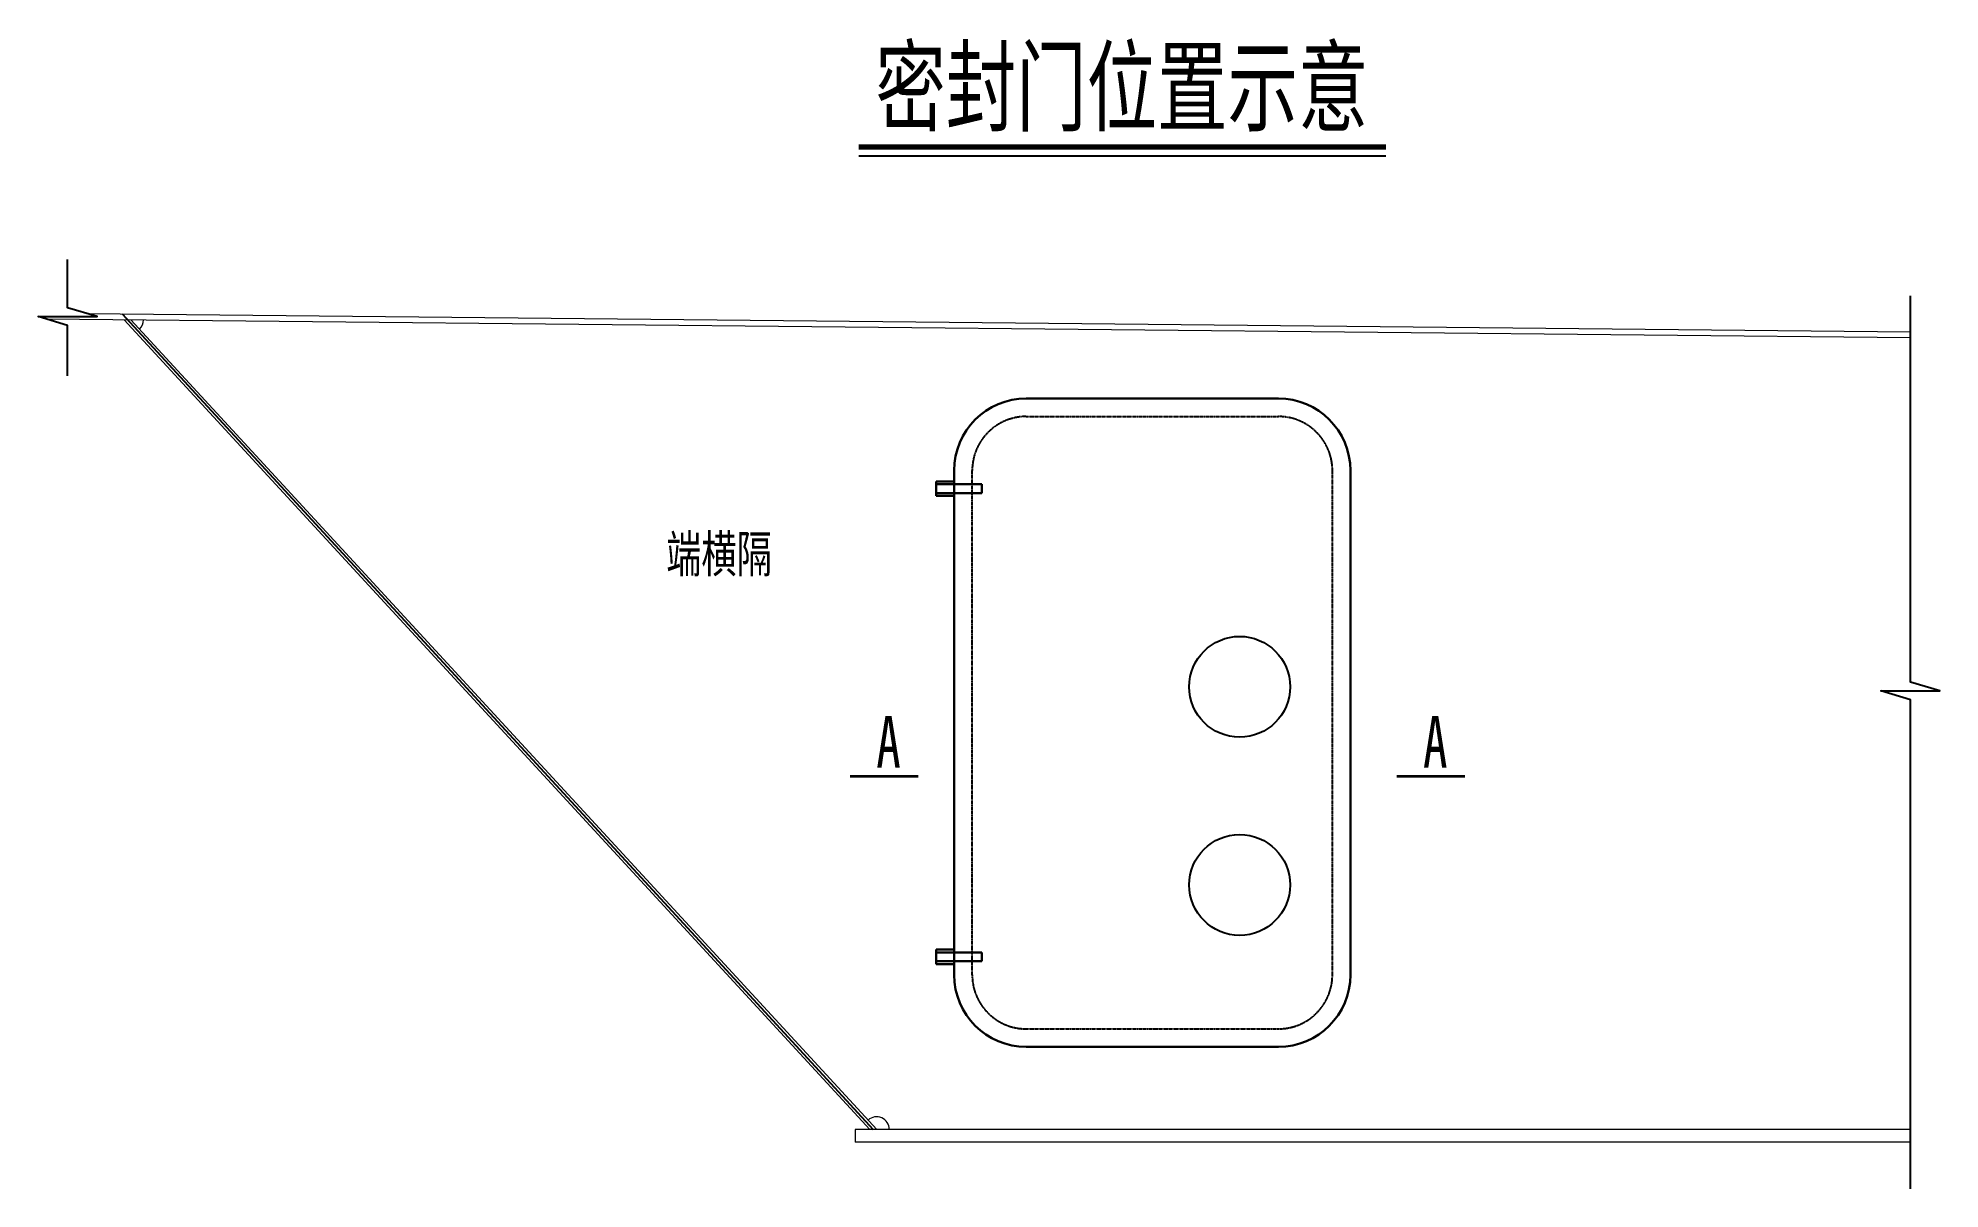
# Model space of a CAD drawing. Header units: millimetres. Extents: x -73490 to -68210, y -284871 to -281676.
import ezdxf
from ezdxf.enums import TextEntityAlignment as Align

# ---------------------------------------------------------------- set-up
doc = ezdxf.new("R2010")
doc.units = ezdxf.units.MM
doc.linetypes.add('DASHED', pattern=[0.75, 0.5, -0.25])
doc.layers.get('Defpoints').update_dxf_attribs({"color": 8})
for name, color, linetype, lineweight in [('文字', 7, 'Continuous', 15), ('标注线及字体', 2, 'Continuous', 15), ('粗实线_钢筋', 1, 'Continuous', 30), ('粗线', 3, 'Continuous', 35), ('钢板细线', 6, 'Continuous', 15)]:
    doc.layers.add(name, color=color, linetype=linetype, lineweight=lineweight)
doc.styles.add('111', font='', dxfattribs={"width": 0.7})
doc.styles.add('BM_Dim', font='', dxfattribs={"width": 0.85})
doc.styles.get('111').set_extended_font_data('仿宋_GB2312')
doc.styles.get('BM_Dim').set_extended_font_data('仿宋_GB2312')

msp = doc.modelspace()

# ---------------------------------------------------------------- linework, layer by layer
at = {"color": 4}
msp.add_line((-71211.5, -282002.5), (-69747.6, -282002.5), dxfattribs=at)
at = {"color": 4, "linetype": 'DASHED'}
for p, q in [((-70746.3, -282726.4), (-70046.3, -282726.4)), ((-70896.3, -284276.4), (-70896.3, -282876.4)), ((-69896.3, -284276.4), (-69896.3, -282876.4)), ((-70746.3, -284426.4), (-70046.3, -284426.4))]:
    msp.add_line(p, q, dxfattribs=at)
at = {"color": 6, "const_width": 14.7}
msp.add_lwpolyline([(-71211.5, -281977.9), (-69747.6, -281977.9)], dxfattribs=at)
at = {"color": 4}
for points in [[(-73407.8, -282613.4), (-73407.8, -282473.4), (-73489.7, -282448.8), (-73325.9, -282448.8), (-73407.8, -282424.2), (-73407.8, -282391.5), (-73407.8, -282290.7)], [(-68291.6, -284870.9), (-68291.6, -283512.7), (-68373.5, -283488.1), (-68209.7, -283488.1), (-68291.6, -283463.5), (-68291.6, -283430.8), (-68291.6, -282391.4)]]:
    msp.add_lwpolyline(points, dxfattribs=at)
at = {"color": 2}
for centre in [(-70153.8, -283476.8), (-70153.8, -284026.8)]:
    msp.add_circle(centre, 140, dxfattribs=at)
at = {"color": 4, "linetype": 'DASHED'}
for centre, start, end in [((-70746.3, -282876.4), 90, 180), ((-70046.3, -282876.4), 0, 90), ((-70746.3, -284276.4), 180, 270), ((-70046.3, -284276.4), 270, 0)]:
    msp.add_arc(centre, 150, start, end, dxfattribs=at)
at = {"layer": 'Defpoints'}
msp.add_line((-73256.3, -282441.6), (-71171, -284705.4), dxfattribs=at)
at = {"layer": '粗实线_钢筋'}
for p, q in [((-70746.3, -282676.4), (-70046.3, -282676.4)), ((-70946.3, -284276.4), (-70946.3, -282876.4)), ((-69846.3, -284276.4), (-69846.3, -282876.4)), ((-70996.3, -282946.4), (-70996.3, -282906.4)), ((-70996.3, -282906.4), (-70946.3, -282906.4)), ((-70996.3, -282914.1), (-70869.2, -282914.1)), ((-70996.3, -282938.7), (-70869.2, -282938.7)), ((-70996.3, -282946.4), (-70946.3, -282946.4)), ((-70869.2, -282914.1), (-70869.2, -282938.7)), ((-70996.3, -284206.4), (-70946.3, -284206.4)), ((-70996.3, -284246.4), (-70996.3, -284206.4)), ((-70996.3, -284214.1), (-70869.2, -284214.1)), ((-70869.2, -284214.1), (-70869.2, -284238.7)), ((-70996.3, -284238.7), (-70869.2, -284238.7)), ((-70996.3, -284246.4), (-70946.3, -284246.4)), ((-70746.3, -284476.4), (-70046.3, -284476.4))]:
    msp.add_line(p, q, dxfattribs=at)
for centre, start, end in [((-70746.3, -282876.4), 90, 180), ((-70046.3, -282876.4), 0, 90), ((-70746.3, -284276.4), 180, 270), ((-70046.3, -284276.4), 270, 0)]:
    msp.add_arc(centre, 200, start, end, dxfattribs=at)
at = {"layer": '粗线'}
for p, q in [((-71046.5, -283725.5), (-71235.2, -283725.5)), ((-69528.6, -283725.5), (-69717.3, -283725.5))]:
    msp.add_line(p, q, dxfattribs=at)
at = {"layer": '钢板细线'}
for p, q in [((-73251, -282457.6), (-71180.5, -284705.4)), ((-73231.8, -282457.8), (-71161.5, -284705.4)), ((-68291.6, -284705.4), (-71221, -284705.4)), ((-71221, -284705.4), (-71221, -284741.4)), ((-68291.6, -284741.4), (-71221, -284741.4))]:
    msp.add_line(p, q, dxfattribs=at)
for points in [[(-73467.5, -282455.5), (-68291.6, -282507.3)], [(-73353.2, -282440.6), (-68291.6, -282491.3)]]:
    msp.add_lwpolyline(points, dxfattribs=at)
for centre, start, end in [((-73231.8, -282457.8), 312.6489, 359.4263), ((-71161.5, -284705.4), 0, 132.6489)]:
    msp.add_arc(centre, 35, start, end, dxfattribs=at)

# ---------------------------------------------------------------- texts
at = {"layer": '文字', "style": 'BM_Dim', "width": 0.7}
msp.add_text('端横隔', height=102.4, dxfattribs=at).set_placement((-71599.4, -283189.6), align=Align.BOTTOM_CENTER)
for p in [(-71128.7, -283701.2), (-69610.8, -283701.2)]:
    msp.add_text('A', height=143.4, dxfattribs=at).set_placement(p, align=Align.CENTER)
at = {"layer": '标注线及字体', "color": 0, "style": '111', "width": 0.7}
msp.add_text('密封门位置示意', height=204.8, dxfattribs=at).set_placement((-70480.7, -281805.5), align=Align.MIDDLE)

doc.saveas('drawing.dxf')
